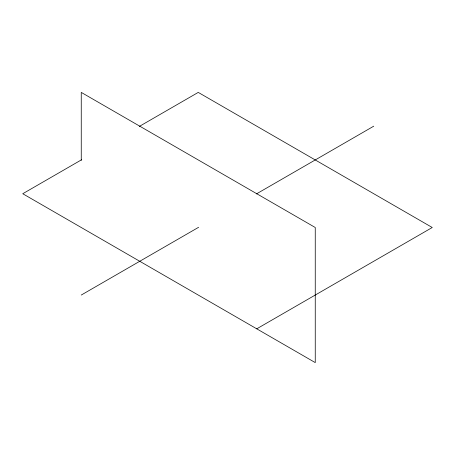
<?xml version="1.0" encoding="UTF-8"?>
<svg xmlns="http://www.w3.org/2000/svg" width="455" height="455" viewBox="0 0 455 455"><rect width="100%" height="100%" fill="white"/><g stroke="black" fill="none" stroke-linecap="round" stroke-linejoin="round"><path stroke-width="0.68" d="M81.661 159.716L22.75 193.728L315.252 362.601L315.252 227.5L81.252 92.399L81.252 160.302M139.344 126.41L198.249 92.399L432.25 227.5L256.751 328.823M81.252 295.05L198.619 227.29M256.381 193.938L373.748 126.177"/></g></svg>
